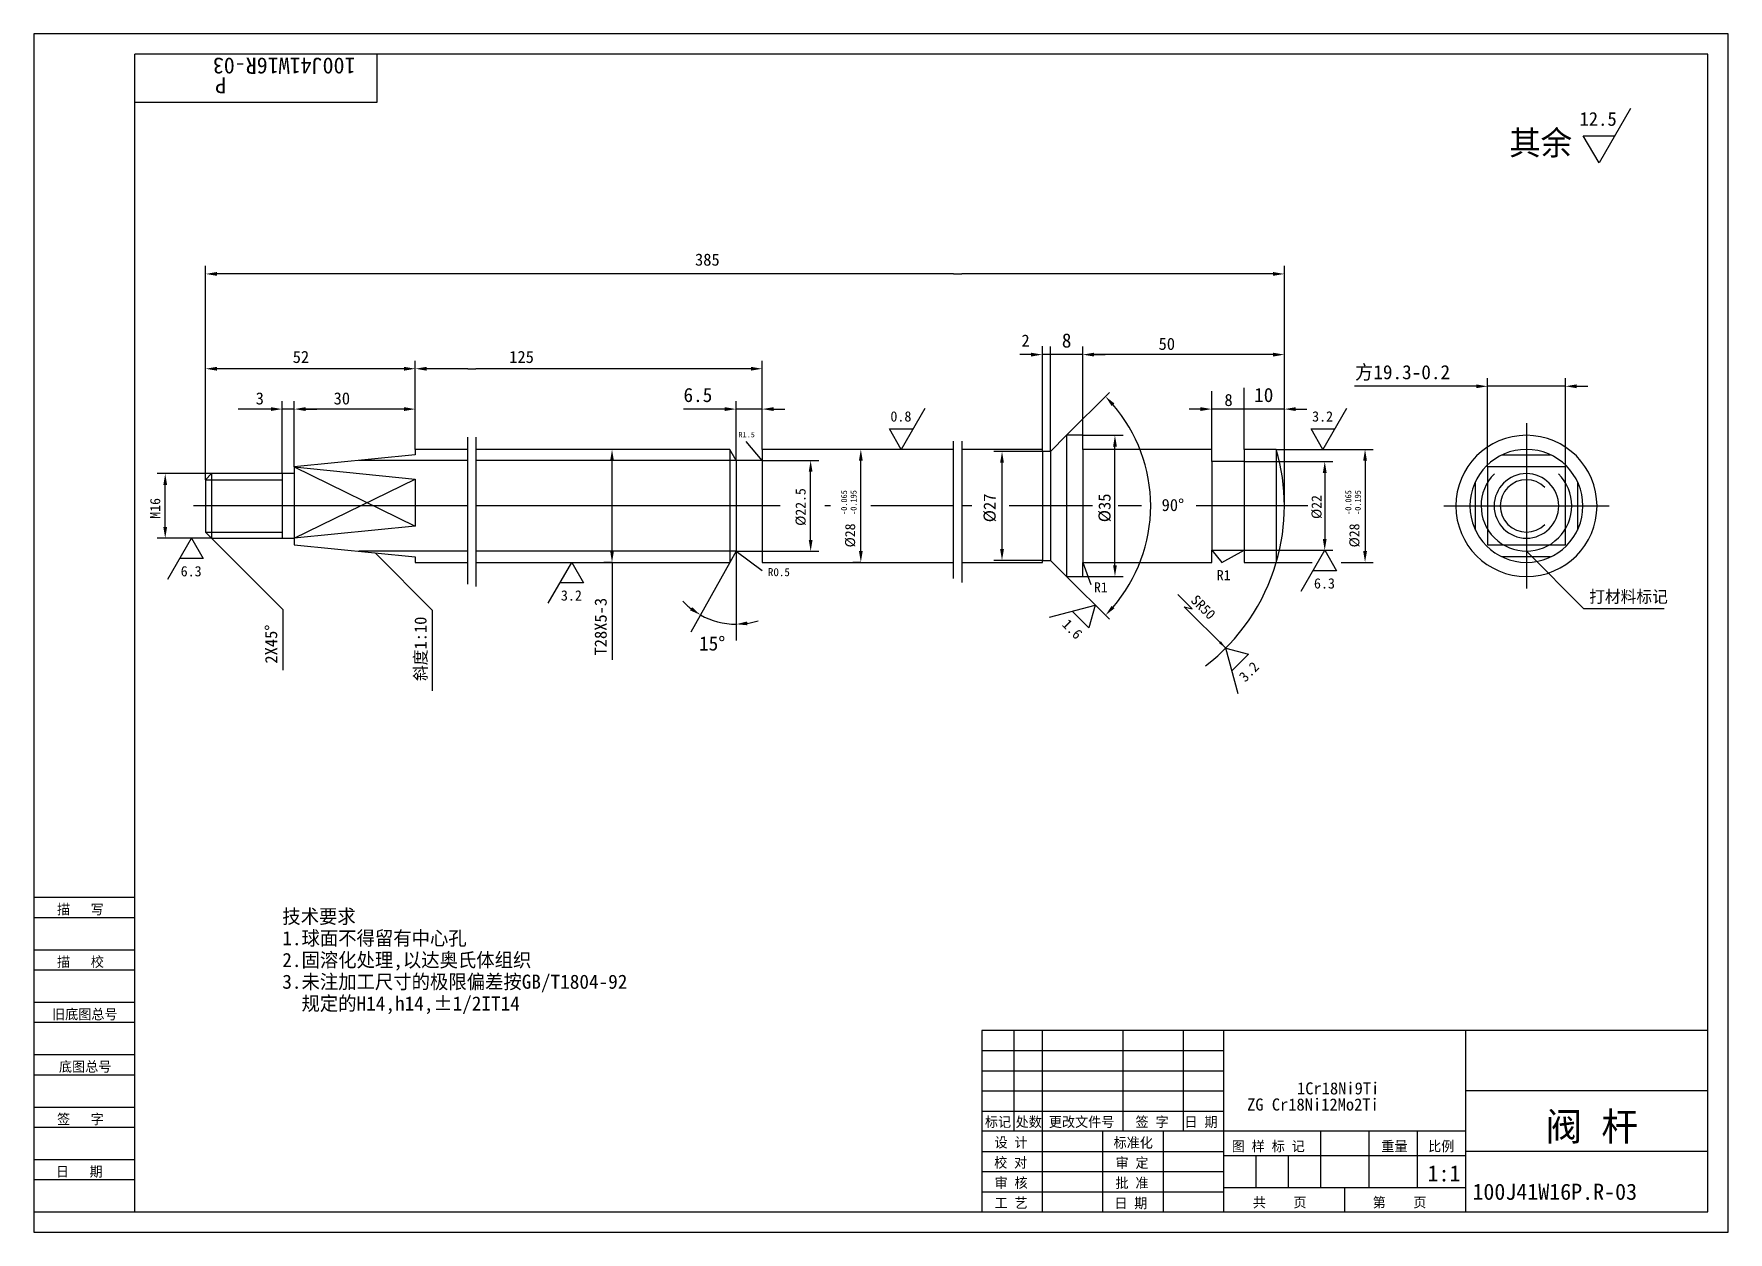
# Model space of a CAD drawing. Header units: metres. Extents: x 0 to 420, y 0 to 297.
import ezdxf

# ---------------------------------------------------------------- set-up
doc = ezdxf.new("R2010")
doc.units = ezdxf.units.M
for name, color, linetype in [('B', 3, 'Continuous'), ('C', 6, 'Continuous'), ('D', 1, 'Continuous'), ('FL', 5, 'Continuous'), ('HA', 5, 'Continuous'), ('T', 7, 'Continuous'), ('TL', 4, 'Continuous')]:
    doc.layers.add(name, color=color, linetype=linetype)

# ---------------------------------------------------------------- blocks, each defined once
blk = doc.blocks.new('TUKUN3')
at = {"layer": 'FL'}
for p, q in [((0, 297), (0, 0)), ((420, 297), (0, 297)), ((420, 0), (420, 297)), ((0, 78), (25, 78)), ((0, 70), (25, 70)), ((0, 65), (25, 65)), ((0, 57), (25, 57)), ((0, 52), (25, 52)), ((243, 25), (243, 50)), ((250, 5), (250, 50)), ((270, 25), (270, 50)), ((285, 25), (285, 50)), ((0, 44), (25, 44)), ((235, 45), (295, 45)), ((0, 39), (25, 39)), ((235, 40), (295, 40)), ((235, 35), (295, 35)), ((0, 31), (25, 31)), ((235, 30), (295, 30)), ((0, 26), (25, 26)), ((280, 5), (280, 25)), ((0, 18), (25, 18)), ((235, 20), (295, 20)), ((0, 13), (25, 13)), ((235, 15), (295, 15)), ((235, 10), (295, 10)), ((0, 0), (420, 0))]:
    blk.add_line(p, q, dxfattribs=at)
at = {"layer": 'TL'}
for p, q in [((25, 5), (25, 292)), ((415, 292), (25, 292)), ((85, 292), (85, 280)), ((415, 5), (415, 292)), ((85, 280), (25, 280)), ((0, 83), (25, 83)), ((235, 50), (235, 5)), ((415, 50), (235, 50)), ((295, 5), (295, 50)), ((355, 5), (355, 50)), ((415, 35), (355, 35)), ((355, 25), (235, 25)), ((265, 5), (265, 25)), ((319, 11), (319, 25)), ((331, 11), (331, 25)), ((343, 11), (343, 25)), ((295, 19), (355, 19)), ((303, 11), (303, 19)), ((311, 11), (311, 19)), ((415, 20), (355, 20)), ((355, 11), (295, 11)), ((325, 5), (325, 11)), ((0, 5), (415, 5))]:
    blk.add_line(p, q, dxfattribs=at)
at = {"layer": 'T'}
for s, p in [('描   写', (5.74, 78.76)), ('描   校', (5.74, 65.76)), ('旧底图总号', (4.49, 52.76)), ('底图总号', (6.22, 39.76)), ('签   字', (5.74, 26.76)), ('标记', (235.75, 26.07)), ('处数', (243.38, 26.07)), ('更改文件号', (251.61, 26.07)), ('签 字', (273.1, 26.07)), ('日 期', (285.23, 26.07)), ('设 计', (238.14, 20.99)), ('标准化', (267.65, 20.93)), ('图 样 标 记', (296.95, 20.04)), ('重量', (334.03, 20.04)), ('比例', (345.64, 20.04)), ('校 对', (238.05, 15.99)), ('审 定', (268.13, 15.93)), ('日   期', (5.45, 13.76)), ('审 核', (238.14, 10.99)), ('批 准', (268.13, 10.93)), ('工 艺', (238.14, 5.99)), ('日 期', (267.84, 5.93)), ('共    页', (302.18, 6.13)), ('第    页', (331.9, 6.13))]:
    blk.add_text(s, height=2.5, dxfattribs=at).set_placement(p)

msp = doc.modelspace()

# ---------------------------------------------------------------- linework, layer by layer
at = {"layer": 'B'}
for p, q in [((107.56, 160.58), (107.56, 197)), ((109.56, 197), (109.56, 160)), ((228, 162), (228, 196.04)), ((230, 196.04), (230, 161))]:
    msp.add_line(p, q, dxfattribs=at)
at = {"layer": 'C'}
for points in [[(370, 200.5), (370, 159.5)], [(107.56, 180), (39.56, 180)], [(185.03, 180), (109.56, 180)], [(196.68, 180), (196.08, 180)], [(197.5, 180), (196.68, 180)], [(228, 180), (207.44, 180)], [(232.53, 180), (230, 180)], [(262.47, 180), (241.74, 180)], [(274.6, 180), (268.8, 180)], [(315.81, 180), (288.12, 180)], [(349.5, 180), (390.5, 180)]]:
    msp.add_lwpolyline(points, dxfattribs=at)
at = {"layer": 'D'}
for p, q in [((395.81, 278.52), (388, 265)), ((388, 265), (384.1, 271.76)), ((384.1, 271.76), (391.9, 271.76)), ((42.56, 186.5), (42.56, 239.5)), ((310, 180), (310, 239.5)), ((107.56, 237.5), (45.36, 237.5)), ((109.56, 237.5), (107.56, 237.5)), ((196.68, 237.5), (109.56, 237.5)), ((228, 237.5), (196.68, 237.5)), ((228, 237.5), (230, 237.5)), ((307.2, 237.5), (230, 237.5)), ((250, 194), (250, 219.6)), ((252, 193.5), (252, 219.52)), ((252, 193.5), (252, 219.5)), ((260, 197.5), (260, 219.5)), ((260, 197.5), (260, 219.5)), ((310, 180), (310, 219.5)), ((42.56, 186.5), (42.56, 216)), ((94.56, 194), (94.56, 216)), ((94.56, 194), (94.56, 216)), ((180.56, 194), (180.56, 216)), ((247.2, 217.5), (244.4, 217.5)), ((252, 217.5), (250, 217.5)), ((260, 217.5), (252, 217.5)), ((307.2, 217.5), (262.8, 217.5)), ((262.8, 217.5), (265.6, 217.5)), ((91.76, 214), (45.36, 214)), ((107.56, 214), (97.36, 214)), ((107.56, 214), (109.56, 214)), ((177.76, 214), (109.56, 214)), ((360.35, 189.65), (360.35, 211.65)), ((379.65, 189.65), (379.65, 211.65)), ((61.56, 188), (61.56, 206)), ((64.56, 189.65), (64.56, 206)), ((64.56, 189.65), (64.56, 206)), ((94.56, 194), (94.56, 206)), ((174.06, 191.25), (174.06, 206)), ((180.56, 194), (180.56, 206)), ((292, 194), (292, 208.42)), ((300, 194), (300, 209.26)), ((300, 194), (300, 206)), ((310, 180), (310, 206)), ((354.75, 209.65), (327.42, 209.65)), ((357.55, 209.65), (354.75, 209.65)), ((379.65, 209.65), (360.35, 209.65)), ((382.45, 209.65), (385.25, 209.65)), ((55.96, 204), (50.63, 204)), ((58.76, 204), (55.96, 204)), ((64.56, 204), (61.56, 204)), ((91.76, 204), (67.36, 204)), ((67.36, 204), (70.16, 204)), ((168.46, 204), (161.04, 204)), ((171.26, 204), (168.46, 204)), ((180.56, 204), (174.06, 204)), ((183.36, 204), (186.16, 204)), ((220.85, 204.14), (215, 194)), ((289.2, 204), (286.4, 204)), ((300, 204), (292, 204)), ((310, 204), (300, 204)), ((312.8, 204), (315.6, 204)), ((325.4, 204.14), (319.54, 194)), ((212.07, 199.07), (217.93, 199.07)), ((215, 194), (212.07, 199.07)), ((260, 197.5), (270, 197.5)), ((319.54, 194), (316.62, 199.07)), ((316.62, 199.07), (322.47, 199.07)), ((143.32, 194), (141.32, 194)), ((205, 194), (203, 194)), ((250, 193.5), (238, 193.5)), ((268, 165.3), (268, 194.7)), ((308, 194), (332, 194)), ((143.32, 168.8), (143.32, 191.2)), ((180.56, 191.25), (194.56, 191.25)), ((205, 168.8), (205, 191.2)), ((240, 169.3), (240, 190.7)), ((300, 191), (322, 191)), ((330, 191.2), (330, 168.8)), ((44.06, 188), (30.56, 188)), ((32.56, 174.8), (32.56, 185.2)), ((192.56, 171.55), (192.56, 188.45)), ((320, 188.2), (320, 171.8)), ((44.06, 172), (30.56, 172)), ((33.2, 161.86), (39.06, 172)), ((39.06, 172), (41.99, 166.93)), ((180.56, 168.75), (194.56, 168.75)), ((300, 169), (322, 169)), ((314.15, 158.86), (320, 169)), ((320, 169), (322.93, 163.93)), ((41.99, 166.93), (36.13, 166.93)), ((127.47, 155.86), (133.32, 166)), ((133.32, 166), (136.25, 160.93)), ((143.32, 166), (141.32, 166)), ((143.32, 166), (143.32, 141.81)), ((172.52, 166), (162.84, 148.68)), ((205, 166), (203, 166)), ((250, 166.5), (238, 166.5)), ((308, 166), (316.85, 166)), ((322.93, 163.93), (317.07, 163.93)), ((324.04, 166), (332, 166)), ((136.25, 160.93), (130.39, 160.93)), ((260, 162.5), (270, 162.5)), ((251.76, 152.4), (263.07, 155.43)), ((263.07, 155.43), (261.56, 149.77)), ((287.11, 154.49), (283.57, 158.01)), ((261.56, 149.77), (257.42, 153.91)), ((295.48, 144.77), (285.18, 155)), ((285.18, 155), (287.11, 154.49)), ((174.06, 148.75), (174.06, 146.65)), ((295.45, 144.74), (301.11, 143.24)), ((298.52, 133.44), (295.45, 144.74)), ((301.11, 143.24), (296.98, 139.09))]:
    msp.add_line(p, q, dxfattribs=at)
for points in [[(256, 197.5), (266.61, 208.11)], [(180.56, 191.25), (176.56, 196)], [(44.06, 172), (61.74, 154.32), (61.74, 139.32)], [(84.61, 168.35), (98.75, 154.2), (98.75, 134.2)], [(174.06, 168.75), (174.06, 148.75)], [(174.06, 168.75), (180.56, 164)], [(292, 169), (294.5, 166), (300, 169)], [(370, 168.75), (384.14, 154.61), (404.14, 154.61)], [(260, 166), (262, 160.5)], [(256, 162.5), (266.61, 151.89)]]:
    msp.add_lwpolyline(points, dxfattribs=at)
for centre, radius, start, end in [((238.5, 180), 38.36, 0, 40.82), ((238.5, 180), 38.36, 319.18, 0), ((260, 180), 50, 307.49, 343.74), ((174.06, 168.75), 18.08, 223.04, 231.92), ((174.06, 168.75), 18.08, 240.8, 270), ((174.06, 168.75), 18.08, 278.88, 287.76)]:
    msp.add_arc(centre, radius, start, end, dxfattribs=at)
for points in [[(45.36, 237.97), (45.36, 237.03), (42.56, 237.5)], [(307.2, 237.97), (307.2, 237.03), (310, 237.5)], [(45.36, 214.47), (45.36, 213.53), (42.56, 214)], [(91.76, 214.47), (91.76, 213.53), (94.56, 214)], [(97.36, 214.47), (97.36, 213.53), (94.56, 214)], [(177.76, 214.47), (177.76, 213.53), (180.56, 214)], [(247.2, 217.97), (247.2, 217.03), (250, 217.5)], [(262.8, 217.97), (262.8, 217.03), (260, 217.5)], [(262.8, 217.97), (262.8, 217.03), (260, 217.5)], [(307.2, 217.97), (307.2, 217.03), (310, 217.5)], [(357.55, 210.12), (357.55, 209.18), (360.35, 209.65)], [(382.45, 210.12), (382.45, 209.18), (379.65, 209.65)], [(267.19, 204.76), (267.87, 205.39), (265.63, 207.13)], [(58.76, 204.47), (58.76, 203.53), (61.56, 204)], [(67.36, 204.47), (67.36, 203.53), (64.56, 204)], [(67.36, 204.47), (67.36, 203.53), (64.56, 204)], [(91.76, 204.47), (91.76, 203.53), (94.56, 204)], [(171.26, 204.47), (171.26, 203.53), (174.06, 204)], [(183.36, 204.47), (183.36, 203.53), (180.56, 204)], [(289.2, 204.47), (289.2, 203.53), (292, 204)], [(312.8, 204.47), (312.8, 203.53), (310, 204)], [(267.53, 194.7), (268.47, 194.7), (268, 197.5)], [(142.86, 191.2), (143.79, 191.2), (143.32, 194)], [(204.53, 191.2), (205.47, 191.2), (205, 194)], [(239.53, 190.7), (240.47, 190.7), (240, 193.5)], [(329.53, 191.2), (330.47, 191.2), (330, 194)], [(192.09, 188.45), (193.03, 188.45), (192.56, 191.25)], [(319.53, 188.2), (320.47, 188.2), (320, 191)], [(32.09, 185.2), (33.03, 185.2), (32.56, 188)], [(32.09, 174.8), (33.03, 174.8), (32.56, 172)], [(142.86, 168.8), (143.79, 168.8), (143.32, 166)], [(192.09, 171.55), (193.03, 171.55), (192.56, 168.75)], [(204.53, 168.8), (205.47, 168.8), (205, 166)], [(239.53, 169.3), (240.47, 169.3), (240, 166.5)], [(319.53, 171.8), (320.47, 171.8), (320, 169)], [(329.53, 168.8), (330.47, 168.8), (330, 166)], [(267.53, 165.3), (268.47, 165.3), (268, 162.5)], [(163.17, 154.91), (162.65, 154.13), (165.24, 152.97)], [(176.89, 150.42), (176.81, 151.35), (174.06, 150.67)], [(267.87, 154.61), (267.19, 155.24), (265.63, 152.87)], [(293.79, 145.99), (295.48, 144.77), (294.25, 146.45)]]:
    msp.add_solid(points, dxfattribs=at)
at = {"layer": 'HA'}
for points in [[(64.56, 189.65), (94.56, 175)], [(107.56, 191.25), (80.56, 191.25)], [(174.06, 191.25), (109.56, 191.25)], [(42.56, 186.5), (61.56, 186.5)], [(64.56, 172), (94.56, 186.65)], [(42.56, 173.5), (61.56, 173.5)], [(107.56, 168.75), (80.56, 168.75)], [(174.06, 168.75), (109.56, 168.75)]]:
    msp.add_lwpolyline(points, dxfattribs=at)
for points in [[(362.05, 187.95, 2.41), (377.95, 187.95, 2.41)], [(374.6, 184.6, 2.41), (374.6, 175.4, 2.41)]]:
    msp.add_lwpolyline(points, format="xyb", dxfattribs=at)
at = {"layer": 'TL'}
for p, q in [((174.06, 191.25), (172.52, 194)), ((308, 194), (308, 166)), ((174.06, 168.75), (172.52, 166))]:
    msp.add_line(p, q, dxfattribs=at)
for points in [[(308, 194), (300, 194), (300, 191), (292, 191), (292, 194), (260, 194), (260, 197.5), (256, 197.5), (252, 193.5), (250, 193.5), (250, 194), (230, 194)], [(256, 197.5), (256, 162.5)], [(107.56, 194), (94.56, 194), (94.56, 192.65), (64.56, 189.65), (64.56, 188), (61.56, 188), (44.06, 188), (42.56, 186.5), (42.56, 173.5), (44.06, 172), (64.56, 172), (64.56, 170.35), (94.56, 167.35), (94.56, 166), (107.56, 166)], [(172.52, 194), (109.56, 194)], [(172.52, 194), (172.52, 166)], [(196.68, 194), (180.56, 194), (180.56, 191.25), (174.06, 191.25)], [(228, 194), (196.68, 194)], [(250, 193.5), (250, 166.5)], [(252, 193.5), (252, 166.5)], [(260, 194), (260, 166)], [(64.56, 189.65), (94.56, 186.65), (94.56, 175), (64.56, 172)], [(174.06, 191.25), (174.06, 168.75)], [(180.56, 191.25), (180.56, 168.75)], [(292, 191), (292, 169)], [(300, 191), (300, 169)], [(360.35, 189.65), (360.35, 170.35), (379.65, 170.35), (379.65, 189.65), (360.35, 189.65)], [(364, 192.65), (376, 192.65)], [(44.06, 188), (44.06, 172)], [(61.56, 188), (61.56, 172)], [(64.56, 188), (64.56, 172)], [(357.35, 174), (357.35, 186)], [(382.65, 186), (382.65, 174)], [(174.06, 168.75), (180.56, 168.75), (180.56, 166), (196.68, 166)], [(230, 166), (250, 166), (250, 166.5), (252, 166.5), (256, 162.5), (260, 162.5), (260, 166), (292, 166), (292, 169), (300, 169), (300, 166), (308, 166)], [(109.56, 166), (172.52, 166)], [(196.68, 166), (228, 166)], [(376, 167.35), (364, 167.35)]]:
    msp.add_lwpolyline(points, dxfattribs=at)
for points in [[(370, 197.5, 1), (370, 162.5, 1)], [(370, 194, 1), (370, 166, 1)], [(370, 188, 1), (370, 172, 1)]]:
    msp.add_lwpolyline(points, format="xyb", close=True, dxfattribs=at)
msp.add_arc((260, 180), 50, 343.74, 16.26, dxfattribs=at)

# ---------------------------------------------------------------- block references
at = {"layer": 'D'}
msp.add_blockref('TUKUN3', (0, 0), dxfattribs=at)

# ---------------------------------------------------------------- texts
for s, height, rotation, p in [('100J41W16R-03', 4, 180, (79.73, 291.08)), ('P', 4, 180, (47.66, 286.27)), ('M16', 2.5, 90, (31.31, 176.85)), ('%%C22.5', 2.5, 90, (191.31, 175.06)), ('-0.065', 1.5, 90, (201.59, 177.78)), ('-0.195', 1.5, 90, (203.94, 177.78)), ('%%C27', 3, 90, (238.42, 175.95)), ('%%C35', 3, 90, (266.91, 175.96)), ('%%C22', 2.5, 90, (319.21, 176.76)), ('-0.065', 1.5, 90, (326.59, 177.78)), ('-0.195', 1.5, 90, (328.94, 177.78)), ('%%c28', 2.5, 90, (203.59, 169.72)), ('%%C28', 2.5, 90, (328.59, 169.72)), ('T28X5-3', 3, 90, (142, 142.92)), ('SR50', 2.5, 315.21, (286.59, 156.42)), ('斜度1:10', 3, 90, (97.34, 136.6)), ('1.6', 2.55, 315, (254.7, 150.41)), ('2X45%%d', 3, 90, (60.32, 140.91)), ('3.2', 2.55, 45.2, (300.28, 136.17))]:
    msp.add_text(s, height=height, rotation=rotation, dxfattribs=at).set_placement(p)
for s, height, p in [('12.5', 3.4, (383.14, 274.22)), ('其余', 6, (365.73, 267)), ('385', 3, (163.89, 239.55)), ('8', 3.5, (254.83, 219.25)), ('2', 3, (244.81, 219.47)), ('50', 3, (278.81, 218.67)), ('52', 3, (64.16, 215.43)), ('125', 3, (117.83, 215.43)), ('方19.3-0.2', 3.5, (327.49, 211.4)), ('3', 3, (54.99, 205.15)), ('30', 3, (74.3, 205.15)), ('6.5', 3.5, (161.04, 205.75)), ('8', 3, (295.14, 204.76)), ('10', 3.5, (302.5, 205.75)), ('0.8', 2.55, (212.33, 200.91)), ('3.2', 2.55, (316.87, 200.91)), ('R1.5', 1.3, (174.67, 197)), ('90%%d', 3, (279.56, 178.73)), ('6.3', 2.55, (36.39, 162.54)), ('R0.5', 2, (181.97, 162.59)), ('R1', 2.5, (293.25, 161.59)), ('R1', 2.5, (262.8, 158.57)), ('6.3', 2.55, (317.33, 159.53)), ('3.2', 2.55, (130.65, 156.53)), ('打材料标记', 3, (385.56, 156.02)), ('15%%d', 3.5, (164.89, 144.16)), ('技术要求', 3.5, (61.58, 76.49)), ('1.球面不得留有中心孔', 3.5, (61.58, 71.1)), ('2.固溶化处理,以达奥氏体组织', 3.5, (61.58, 65.71)), ('3.未注加工尺寸的极限偏差按GB/T1804-92          ', 3.5, (61.58, 60.32)), ('  规定的H14,h14,%%P1/2IT14', 3.5, (61.58, 54.93)), ('1Cr18Ni9Ti', 3, (313.13, 34.13)), ('ZG Cr18Ni12Mo2Ti', 3, (300.76, 30.13)), ('阀 杆', 7, (374.71, 22.67)), ('1:1', 4, (345.49, 12.56)), ('100J41W16P.R-03', 4, (356.61, 8.01))]:
    msp.add_text(s, height=height, dxfattribs=at).set_placement(p)

doc.saveas('drawing.dxf')
